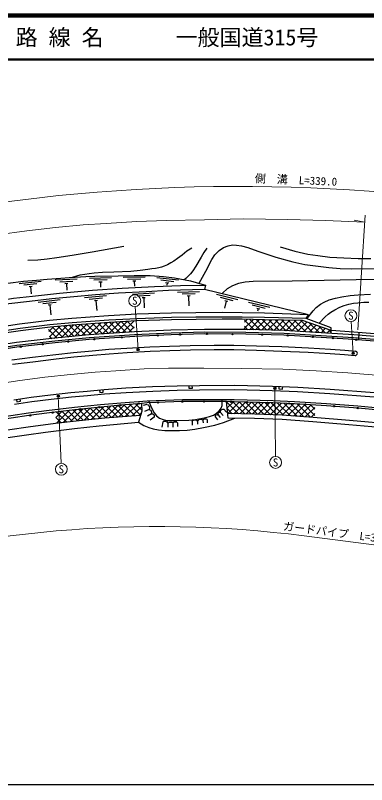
# Model space of a CAD drawing. Units: millimetres at full size, sheet at 1:1000; details may follow other scales. Extents: x 40000 to 680000, y 20000 to 380000.
# Drawn here: x 180302 to 260190, y 205000 to 380000 of the extents above; entities that cross this region are included whole.
import ezdxf
from ezdxf.enums import TextEntityAlignment as Align

# ---------------------------------------------------------------- set-up
doc = ezdxf.new("R2010")
doc.units = ezdxf.units.MM
doc.header["$LTSCALE"] = 1000
doc.linetypes.add('CHAIN', pattern=[18.5, 12, -1.5, 3.5, -1.5])
for name, color, linetype, lineweight in [('M-BGD', 7, 'Continuous', 25), ('M-BGD-HTXT', 7, 'Continuous', 13), ('M-BMK', 2, 'CHAIN', 13), ('M-STR-HTXT', 7, 'Continuous', 13), ('M-STR-STRC', 7, 'Continuous', 25), ('M-TTL', 2, 'Continuous', 140), ('M-TTL-BAND', 7, 'Continuous', 25), ('M-TTL-LINE', 7, 'Continuous', 50)]:
    doc.layers.add(name, color=color, linetype=linetype, lineweight=lineweight)
doc.layers.add('M-TTL-TXT', color=7, linetype='Continuous')
doc.styles.add('ＭＳ ゴシック', font='')
doc.styles.get('ＭＳ ゴシック').set_extended_font_data('MS Gothic')
pattern_1 = [(45, (-0, -0), (-707.1068, 707.1068), []), (135, (-0, -0), (-707.1068, -707.1068), [])]

msp = doc.modelspace()

# ---------------------------------------------------------------- hatches: boundary and pattern name
at = {"layer": 'M-BGD'}
h = msp.add_hatch(dxfattribs=at)
h.set_pattern_fill('USER', color=256, style=0, pattern_type=2)
h.set_pattern_definition(pattern_1)
h.paths.add_polyline_path([(207378, 308005), (207242, 310457), (201598, 310145), (193238, 309562), (188210, 309107), (187782, 309054), (188110, 306404), (189245, 306532), (197004, 307297)])
h = msp.add_hatch(dxfattribs=at)
h.set_pattern_fill('USER', color=256, style=0, pattern_type=2)
h.set_pattern_definition(pattern_1)
h.paths.add_polyline_path([(241439, 308291), (251099, 307727), (252139, 307657), (252141, 308289), (245634, 310557), (236940, 310767), (232410, 310845), (232370, 308505), (232759, 308502)])
h = msp.add_hatch(dxfattribs=at)
h.set_pattern_fill('USER', color=256, style=0, pattern_type=2)
h.set_pattern_definition(pattern_1)
h.paths.add_polyline_path([(200625, 288443), (208780, 289033), (209034, 289932), (209023, 291730), (204317, 291332), (199704, 290885), (193805, 290252), (189356, 289706), (189646, 287238), (194783, 287842)])
h = msp.add_hatch(dxfattribs=at)
h.set_pattern_fill('USER', color=256, style=0, pattern_type=2)
h.set_pattern_definition(pattern_1)
h.paths.add_polyline_path([(241003, 289035), (248047, 288523), (248421, 288493), (248380, 291368), (243754, 291643), (238887, 291844), (230045, 292095), (228324, 292151), (228602, 289397), (234729, 289305)])
at = {"layer": 'M-STR-STRC'}
for points in [[(208433, 304088, -0.41421), (208334, 303749, -0.41421), (207994, 303849, -1)], [(257360, 303232, -0.41421), (257260, 302893, -0.41421), (256921, 302993, -1)], [(239548, 295267, -0.41421), (239448, 294928, -0.41421), (239109, 295028, -1)], [(190270, 293497, -0.41421), (190170, 293158, -0.41421), (189831, 293258, -1)]]:
    msp.add_hatch(color=256, dxfattribs=at).paths.add_polyline_path(points)

# ---------------------------------------------------------------- linework, layer by layer
at = {"layer": 'M-BGD'}
for p, q in [((202138, 320277), (197139, 320169)), ((209809, 320470), (204811, 320341)), ((217419, 319726), (212454, 320317)), ((186169, 319438), (181192, 318962)), ((185216, 318895), (182230, 318609)), ((194365, 319990), (189372, 319729)), ((193390, 319489), (190394, 319332)), ((192265, 318979), (191566, 318943)), ((191916, 318961), (191992, 317500)), ((201148, 319806), (198148, 319740)), ((200008, 319331), (199308, 319316)), ((199658, 319323), (199682, 318198)), ((208821, 319995), (205822, 319917)), ((207684, 319515), (206984, 319497)), ((207334, 319506), (207363, 318381)), ((216373, 319397), (213394, 319752)), ((215178, 319086), (214483, 319169)), ((214830, 319128), (214772, 318643)), ((184114, 318337), (183418, 318271)), ((183766, 318304), (183927, 316624)), ((211943, 316771), (206951, 316505)), ((222188, 317121), (217189, 316987)), ((190486, 315268), (185520, 314691)), ((201038, 316213), (196059, 315757)), ((200083, 315673), (197096, 315400)), ((198979, 315120), (198282, 315057)), ((198631, 315089), (198836, 312848)), ((210969, 316268), (207973, 316109)), ((209844, 315758), (209145, 315720)), ((209495, 315739), (209614, 313492)), ((221200, 316644), (218201, 316564)), ((220063, 316164), (219363, 316145)), ((219713, 316154), (219773, 313905)), ((230915, 315294), (226055, 316469)), ((229838, 315092), (226922, 315797)), ((228274, 315007), (227877, 313366)), ((228614, 314924), (227934, 315089)), ((189545, 314705), (186565, 314359)), ((188454, 314126), (187759, 314045)), ((188107, 314085), (188366, 311850)), ((238173, 313540), (233313, 314715)), ((237096, 313337), (234180, 314042)), ((235872, 313170), (235192, 313335)), ((235532, 313252), (235400, 312706)), ((258434, 306161), (258530, 307809)), ((210211, 291471), (209382, 291238)), ((228703, 288396), (228324, 292151)), ((210728, 290330), (209689, 289871)), ((211231, 289380), (210337, 288844)), ((226431, 289099), (226873, 288521)), ((226979, 289689), (227546, 288960)), ((227680, 290394), (228288, 289697)), ((211832, 288594), (210968, 287934)), ((213832, 287506), (213595, 286318)), ((215012, 287127), (214959, 286301)), ((216125, 287263), (216143, 286322)), ((217171, 287294), (217160, 286468)), ((220531, 287614), (220541, 286784)), ((221730, 287628), (221741, 286966)), ((222971, 287871), (223009, 287288)), ((223934, 287992), (223941, 287304)), ((225852, 288586), (226282, 288014))]:
    msp.add_line(p, q, dxfattribs=at)
for points in [[(183167, 324316), (185392, 324423), (187501, 324633), (189763, 324906), (193212, 325436), (197731, 326171), (204984, 327506)], [(222132, 319043), (223633, 321818), (224998, 324464), (225689, 325519), (226621, 326481), (227602, 327160), (228715, 327586), (229686, 327771), (230613, 327760), (231715, 327586), (233188, 327171), (235469, 326386), (239540, 325010), (243389, 323907), (246149, 323324), (249143, 322918), (251608, 322659), (254158, 322425), (256839, 322339), (261897, 322454), (264803, 322487), (266999, 322454), (268386, 322387), (269839, 322221)], [(240549, 327382), (243873, 326395), (246854, 325712), (249075, 325343), (251852, 325028), (255035, 324815), (258233, 324672), (261131, 324663)], [(220419, 327024), (219295, 326327), (218199, 325475), (217201, 324710), (216317, 324084), (215636, 323672), (214891, 323275), (214169, 322955), (213518, 322737), (212924, 322562), (212137, 322401), (211375, 322312), (210459, 322171), (208654, 321934), (206572, 321731), (202674, 321549), (200123, 321479), (198191, 321351), (197050, 321222), (196089, 321071), (194961, 320870), (193238, 320399)], [(223822, 327062), (223176, 326053), (222538, 324963), (221380, 322942), (220692, 321918), (220164, 321228), (219626, 320706), (219069, 320172), (218707, 319857)], [(178565, 319116), (182171, 319507), (185103, 319788), (187555, 319995), (190642, 320246), (192547, 320346), (193930, 320452), (196317, 320563), (198343, 320645), (203673, 320761), (207299, 320855), (210966, 320825), (213980, 320588), (216462, 320293), (220167, 319574), (222740, 318879), (223554, 318600)], [(158936, 311827), (168551, 313771), (179876, 315646), (184207, 316129), (190363, 316803), (197817, 317464), (204607, 317954), (211960, 318298), (217876, 318516), (223554, 318600), (223287, 317601)], [(264944, 319901), (257848, 319843), (243225, 319555), (234411, 319460), (232560, 319336), (231024, 319014), (229675, 318505), (228492, 317806), (227487, 316880), (227282, 316635)], [(246433, 311038), (246995, 311871), (223287, 317601), (215137, 317381), (210055, 317121), (203719, 316783), (198508, 316433), (193583, 315983), (188575, 315499), (183493, 314909), (178821, 314393), (172065, 313246), (167522, 312418), (159673, 310879), (155637, 309259), (151976, 307726), (148496, 306322), (145586, 305050), (141973, 303414), (140240, 302616), (138243, 301681), (136110, 300457), (136989, 299650)], [(246566, 310988), (248033, 312815), (248725, 313581), (249693, 314276), (250571, 314791), (251649, 315259), (253089, 315680), (254529, 315973), (256438, 316277), (258253, 316441), (261069, 316547)], [(249386, 309942), (250765, 311410), (251432, 312025), (252070, 312509), (252972, 313017), (254114, 313588), (255098, 313972), (256166, 314285), (257227, 314506), (258165, 314623), (259580, 314749), (260712, 314784)], [(246995, 311871), (236971, 312267), (231868, 312354), (227345, 312369), (221369, 312343), (215773, 312236), (207899, 311996), (201505, 311643), (193118, 311057), (188050, 310599), (181234, 309755), (172731, 308473), (167460, 307584), (156986, 305482), (145819, 302949), (136675, 300613), (136110, 300457)], [(252141, 308289), (245634, 310557), (236940, 310767), (231853, 310854), (227346, 310869), (221387, 310843), (215810, 310736), (207963, 310497), (201598, 310145), (193238, 309562), (188210, 309107), (181438, 308269), (172968, 306991), (167732, 306109), (157299, 304015), (146175, 301492), (137077, 299116), (129239, 296747), (119515, 294336), (101295, 288882), (96894, 285443), (74731, 278741)], [(252139, 307657), (252142, 308920), (246433, 311038), (236951, 311267), (231858, 311354), (227346, 311369), (221381, 311343), (215797, 311236), (207942, 310997), (201567, 310644), (193198, 310060), (188156, 309604), (181370, 308764), (172889, 307485), (167642, 306601), (157195, 304504), (146056, 301978), (136989, 299650), (129107, 297229), (119383, 294819), (101063, 289334), (96728, 285993)], [(261967, 306919), (257274, 307312), (251099, 307727), (241439, 308291), (232759, 308502), (223335, 308572), (215685, 308377), (207378, 308005), (197004, 307297), (189245, 306532), (180522, 305549), (173669, 304521), (167089, 303307), (161305, 302140), (150930, 299862), (142665, 297877), (131305, 294918), (122009, 292326), (108186, 288334), (74885, 278265)], [(305648, 302289), (309890, 302913), (320304, 302538), (337917, 300216), (358844, 297527), (393927, 293017), (410782, 290858), (414426, 288105), (410079, 288668), (396654, 290428), (366551, 294255), (340363, 297783), (329717, 299179), (310057, 301740), (296063, 303483), (281248, 305439), (273236, 306409), (267489, 307025), (262018, 307517), (257319, 307911), (252141, 308289)], [(75070, 277694), (108356, 287759), (122173, 291749), (131461, 294339), (142811, 297295), (151065, 299277), (161429, 301553), (167202, 302718), (173768, 303930), (180600, 304954), (189308, 305936), (197054, 306699), (207412, 307406), (215706, 307777), (223340, 307972), (232749, 307902), (241414, 307691), (251062, 307128), (257229, 306714), (261915, 306321)], [(261876, 305873), (257195, 306265), (251033, 306679), (241396, 307241), (232742, 307452), (223344, 307522), (215722, 307327), (207437, 306957), (197091, 306250), (189355, 305488), (180659, 304507), (173842, 303486), (167288, 302276), (161522, 301113), (151166, 298838), (142920, 296858), (131579, 293905), (122296, 291316), (108484, 287327), (75209, 277266)], [(179481, 301652), (184167, 302209), (189482, 302861), (193497, 303309), (197792, 303723), (201541, 304028), (205680, 304323), (210891, 304584), (215387, 304737), (220085, 304878), (225489, 304966), (230010, 304955), (235165, 304846), (240928, 304639), (246970, 304377), (251966, 304060), (255255, 303820), (257639, 303625)], [(179609, 300660), (184287, 301216), (189599, 301868), (193600, 302314), (197880, 302727), (201617, 303031), (205741, 303325), (210933, 303585), (215419, 303737), (220108, 303879), (225496, 303966), (229998, 303955), (235136, 303847), (240888, 303639), (246917, 303379), (251898, 303062), (255178, 302823), (257557, 302628)], [(179933, 292560), (183873, 293134), (188311, 293682), (192948, 294188), (196618, 294529), (200481, 294863), (205428, 295235), (211515, 295541), (217075, 295744), (222174, 295815), (230212, 295866), (238768, 295661), (244557, 295457), (251908, 294960), (262021, 294188)], [(219748, 295781), (219759, 295158), (220552, 295158), (220543, 295792)], [(180085, 291571), (184007, 292142), (188427, 292689), (193048, 293193), (196708, 293533), (200562, 293866), (205491, 294237), (211559, 294542), (217100, 294744), (222184, 294815), (230204, 294866), (238739, 294661), (244506, 294458), (251836, 293963), (261936, 293192)], [(199447, 294773), (199506, 294193), (200284, 294264), (200234, 294842)], [(240237, 295609), (240229, 295005), (241088, 294998), (241109, 295578)], [(262957, 290649), (258209, 291123), (251086, 291659), (243777, 292092), (238902, 292293), (230052, 292545), (221520, 292573), (218279, 292553), (214344, 292419), (210260, 292235), (204274, 291763), (199659, 291377), (193729, 290791), (187398, 290014), (183287, 289506), (175190, 288321)], [(180530, 292647), (180622, 292112), (181432, 292216), (181352, 292766)], [(210689, 292254), (211215, 290870), (211848, 289604), (212432, 288901), (213115, 288367), (213897, 288031), (214788, 287863), (217053, 287831), (219757, 287911), (221269, 288090), (223257, 288407), (224480, 288725), (225365, 289073), (226063, 289493), (226639, 290020), (227116, 290606), (227305, 291212), (227355, 291788), (227358, 292554)], [(209023, 291730), (204317, 291332), (199704, 290885), (193805, 290252), (187466, 289475), (183355, 288945), (175283, 287728), (169017, 286677), (161568, 285141), (153579, 283439), (140178, 280167), (131537, 277829), (119877, 274464), (113696, 272636), (102303, 269008), (80143, 262057)], [(209023, 291730), (209034, 289932), (208336, 287462)], [(228324, 292151), (221520, 292173), (218287, 292153), (214360, 292019), (210285, 291835), (209023, 291730)], [(210211, 291471), (210497, 291424), (210655, 291242), (210737, 290991), (210782, 290684), (210728, 290330), (210911, 290296), (211108, 290181), (211217, 289937), (211265, 289746), (211258, 289516), (211231, 289380), (211394, 289380), (211618, 289339), (211740, 289203), (211838, 289019), (211856, 288841), (211832, 288594)], [(383076, 244560), (358110, 254859), (323744, 269201), (318303, 271431), (310223, 274525), (301637, 277731), (294981, 280094), (287945, 282340), (285598, 283118), (280627, 284723), (275480, 286410), (271175, 287711), (263121, 290181), (258170, 290675), (251056, 291210), (243754, 291643), (238887, 291844), (230045, 292095), (228324, 292151)], [(81962, 256452), (87513, 259806), (91231, 261903), (97311, 264913), (107559, 268054), (118000, 271212), (124935, 273240), (132523, 275379), (138474, 277013), (143107, 278242), (151915, 280370), (158116, 281879), (162553, 282885), (167228, 283760), (173389, 284859), (179029, 285758), (183207, 286388), (189426, 287212), (194783, 287842), (200625, 288443), (208780, 289033)], [(225852, 288586), (225798, 288807), (225822, 288998), (225950, 289120), (226128, 289166), (226291, 289154), (226431, 289099), (226400, 289301), (226445, 289477), (226527, 289618), (226652, 289695), (226843, 289701), (226974, 289689), (226954, 289867), (226981, 290035), (227054, 290175), (227177, 290283), (227284, 290344), (227450, 290394), (227680, 290394)], [(382555, 243737), (357363, 254198), (338773, 261743), (323243, 268321), (312370, 272712), (296957, 278694), (293938, 279793), (291882, 280473), (289817, 281129), (287878, 281720), (286145, 282242), (284343, 282751), (281908, 283394), (279301, 284092), (275887, 284892), (271813, 285887), (266699, 286964), (256261, 287850), (248047, 288523), (241003, 289035), (234729, 289305), (228597, 289398)], [(82455, 254930), (84987, 256527), (87859, 258208), (92919, 260956), (97896, 263303), (105469, 265668), (115608, 268867), (127990, 272496), (138768, 275474), (150358, 278383), (161069, 280804), (166969, 281964), (172527, 282985), (178090, 283903), (182804, 284587), (187140, 285173), (193779, 286028), (199392, 286644), (208336, 287462)], [(208336, 287462), (209514, 286731), (210660, 286253), (211610, 285962), (212881, 285688), (214263, 285578), (217601, 285569), (219399, 285643), (221140, 285858), (223065, 286239), (225654, 286807), (227621, 287405), (230243, 288373)], [(213832, 287506), (214046, 287651), (214409, 287660), (214772, 287528), (214926, 287300), (215012, 287127), (215175, 287355), (215402, 287430), (215618, 287471), (215868, 287452), (216015, 287392), (216125, 287263), (216232, 287400), (216384, 287520), (216566, 287564), (216737, 287564), (216900, 287542), (217046, 287514), (217132, 287407), (217171, 287294)], [(220531, 287614), (220645, 287800), (220831, 287928), (221038, 287968), (221271, 287960), (221494, 287899), (221601, 287800), (221730, 287628), (221858, 287849), (222079, 288035), (222343, 288120), (222550, 288127), (222728, 288078), (222864, 287971), (222971, 287871), (223089, 288055), (223271, 288185), (223485, 288227), (223677, 288213), (223842, 288113), (223934, 287992)], [(278724, 283524), (266614, 285968), (256178, 286854), (247970, 287526), (240946, 288037), (234700, 288305), (228703, 288396)]]:
    msp.add_lwpolyline(points, dxfattribs=at)
for centre in [(198263, 306330), (204501, 306756), (212703, 307192), (217718, 307378), (223898, 307518), (229692, 307475), (236427, 307362), (242246, 307192), (248007, 306855), (252571, 306576), (257834, 306212), (181530, 304606), (186505, 305167), (192358, 305784), (218275, 292149), (223175, 292164), (229359, 292113), (195060, 290384), (199393, 290849), (204159, 291314), (208450, 291678), (212728, 291942), (232998, 292007), (237647, 291874), (242578, 291687), (246296, 291487), (252755, 291077), (258157, 290671), (183671, 288983), (188795, 289635)]:
    msp.add_circle(centre, 150, dxfattribs=at)
msp.add_arc((257598, 303126), 500, 265.30462, 85.30462, dxfattribs=at)
at = {"layer": 'M-BGD-HTXT'}
for p, q in [((208214, 303968), (207549, 313741)), ((257140, 303112), (256701, 310335)), ((239329, 295148), (239468, 279653)), ((190051, 293377), (190692, 278092))]:
    msp.add_line(p, q, dxfattribs=at)
for centre in [(207458, 315088), (256620, 311683), (239480, 278304), (190749, 276744)]:
    msp.add_circle(centre, 1350, dxfattribs=at)
at = {"layer": 'M-BMK'}
msp.add_lwpolyline([(175285, 296035), (180793, 296854), (186975, 297678), (192842, 298318), (198426, 298855), (203114, 299162), (209581, 299574), (215140, 299779), (223158, 299754), (231674, 299701), (241127, 299548), (248735, 299113), (255947, 298650), (264964, 297933)], dxfattribs=at)
at = {"layer": 'M-STR-HTXT'}
for p, q in [((258203, 308489), (259880, 334583)), ((259775, 332945), (257361, 333395)), ((390341, 243118), (245976, 261589))]:
    msp.add_line(p, q, dxfattribs=at)
msp.add_lwpolyline([(90687, 309069), (91937, 309457), (101747, 312429), (111393, 315305), (120287, 317796), (127955, 319885), (134193, 321492), (140713, 323109), (146969, 324552), (152846, 325786), (160651, 327452), (169704, 329158), (176105, 330110), (182937, 331020), (189411, 331726), (195718, 332333), (200948, 332676), (207895, 333119), (214575, 333365), (223339, 333522), (232089, 333696), (242242, 333557), (250780, 333349), (259775, 332945)], dxfattribs=at)
for centre, radius, start, end in [((231073, -59168), 400253, 84.48089, 104.73078), ((212615, 863), 262852, 82.70851, 107.33138)]:
    msp.add_arc(centre, radius, start, end, dxfattribs=at)
at = {"layer": 'M-STR-STRC'}
for centre in [(208214, 303968), (257140, 303112), (239329, 295148), (190051, 293377)]:
    msp.add_circle(centre, 250, dxfattribs=at)
at = {"layer": 'M-TTL'}
msp.add_line((680000, 380000), (40000, 380000), dxfattribs=at)
at = {"layer": 'M-TTL-BAND'}
msp.add_line((40000, 205000), (579000, 205000), dxfattribs=at)
at = {"layer": 'M-TTL-LINE'}
msp.add_line((40000, 370000), (680000, 370000), dxfattribs=at)

# ---------------------------------------------------------------- texts
at = {"layer": 'M-BGD-HTXT', "style": 'ＭＳ ゴシック'}
for p in [(207458, 315088), (256620, 311683), (239480, 278304), (190749, 276744)]:
    msp.add_text('S', height=1833, dxfattribs=at).set_placement(p, align=Align.MIDDLE_CENTER)
at = {"layer": 'M-STR-HTXT', "style": 'ＭＳ ゴシック'}
for s, rotation, p in [('側\u3000溝\u3000L=339.0', 357.604, (244063, 341081)), ('ガードパイプ\u3000L=320.0', 352.709, (254055, 260719))]:
    msp.add_text(s, height=1833, rotation=rotation, dxfattribs=at).set_placement(p, align=Align.BOTTOM_CENTER)
at = {"layer": 'M-TTL-TXT', "style": 'ＭＳ ゴシック'}
for s, p in [('路 線 名', (180380, 375000)), ('一般国道315号', (216734, 375000))]:
    msp.add_text(s, height=3666, dxfattribs=at).set_placement(p, align=Align.MIDDLE_LEFT)

doc.saveas('drawing.dxf')
